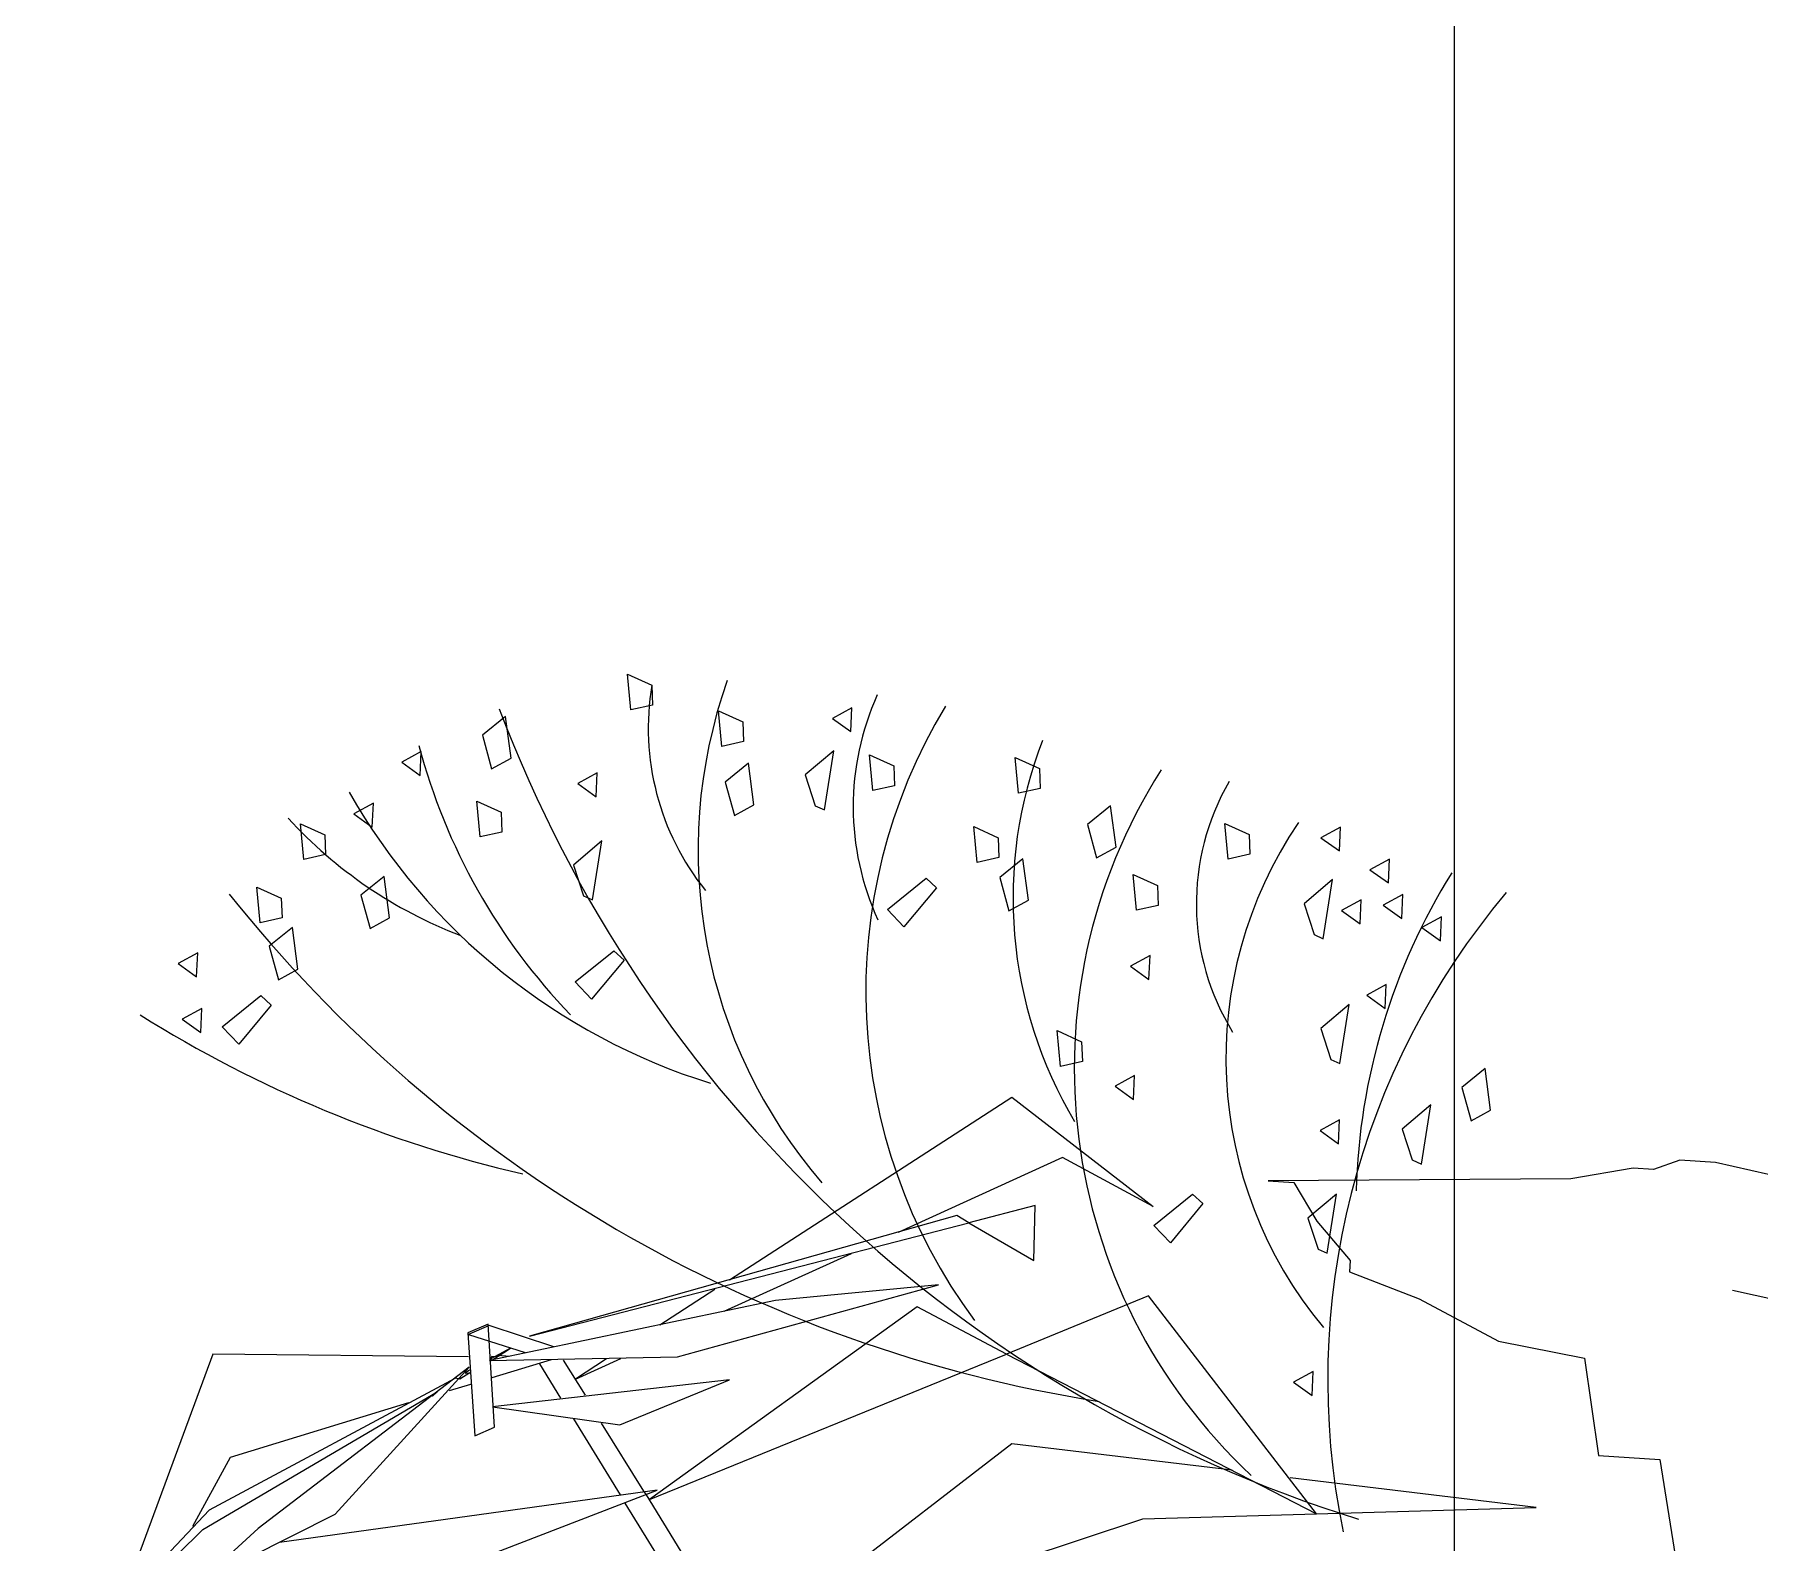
# Model space of a CAD drawing. Header units: millimetres. Extents: x 118878 to 201916, y 10986 to 20993.
# Drawn here: x 184385.6 to 184452, y 13926 to 13984.1 of the extents above; entities that cross this region are included whole.
import ezdxf

# ---------------------------------------------------------------- set-up
doc = ezdxf.new("R2010")
doc.units = ezdxf.units.MM
doc.header["$LTSCALE"] = 100
for name, color, linetype in [('3', 3, 'Continuous'), ('HA', 1, 'Continuous'), ('TREE', 83, 'Continuous')]:
    doc.layers.add(name, color=color, linetype=linetype)
doc.styles.add('1', font='romans.shx')
doc.dimstyles.new('100', dxfattribs={"dimtxt": 20, "dimasz": 10, "dimexe": 0, "dimexo": 0, "dimgap": 5, "dimtad": 0, "dimdec": 0, "dimzin": 0, "dimdsep": 46, "dimtxsty": '1', "dimblk": 'ARCHTICK', "dimcen": 0, "dimclrd": 8, "dimclre": 8, "dimclrt": 2, "dimadec": 0, "dimazin": 0, "dimtfac": 1, "dimtdec": 0, "dimtofl": 0, "dimtmove": 2, "dimatfit": 3, "dimldrblk": 'ARCHTICK', "dimfxl": 1, "dimtolj": 1, "dimtzin": 0, "dimarcsym": 0})

# ---------------------------------------------------------------- blocks, each defined once
blk = doc.blocks.new('A$C500044CD')
at = {"layer": 'TREE'}
for p, q in [((1.69256, 1.46813), (1.70378, 1.46386)), ((1.69507, 1.4522), (1.69256, 1.46813)), ((1.70378, 1.46386), (1.70468, 1.45497)), ((1.79412, 1.45947), (1.78567, 1.45413)), ((1.79431, 1.44871), (1.79412, 1.45947)), ((1.70468, 1.45497), (1.69507, 1.4522)), ((1.73441, 1.45436), (1.74563, 1.4501)), ((1.73692, 1.43844), (1.73441, 1.45436)), ((1.74563, 1.4501), (1.74653, 1.44121)), ((1.78567, 1.45413), (1.79431, 1.44871)), ((1.6391, 1.44568), (1.62923, 1.4366)), ((1.64276, 1.42718), (1.6391, 1.44568)), ((1.86873, 1.44181), (1.87995, 1.43755)), ((1.87124, 1.42589), (1.86873, 1.44181)), ((1.62923, 1.4366), (1.63432, 1.42183)), ((1.74653, 1.44121), (1.73692, 1.43844)), ((1.78718, 1.43967), (1.7751, 1.42802)), ((1.78467, 1.41292), (1.78718, 1.43967)), ((1.8034, 1.43884), (1.81462, 1.43458)), ((1.80591, 1.42292), (1.8034, 1.43884)), ((1.81462, 1.43458), (1.81552, 1.42568)), ((1.87995, 1.43755), (1.88085, 1.42866)), ((1.60227, 1.4276), (1.59382, 1.42225)), ((1.60246, 1.41683), (1.60227, 1.4276)), ((1.63432, 1.42183), (1.64276, 1.42718)), ((1.7493, 1.4316), (1.73943, 1.42252)), ((1.75297, 1.4131), (1.7493, 1.4316)), ((1.7751, 1.42802), (1.78049, 1.41451)), ((1.88085, 1.42866), (1.87124, 1.42589)), ((1.59382, 1.42225), (1.60246, 1.41683)), ((1.68184, 1.42302), (1.67339, 1.41768)), ((1.68203, 1.41226), (1.68184, 1.42302)), ((1.73943, 1.42252), (1.74452, 1.40776)), ((1.81552, 1.42568), (1.80591, 1.42292)), ((1.9129, 1.42289), (1.90303, 1.41381)), ((1.91656, 1.40439), (1.9129, 1.42289)), ((2.01659, 1.41984), (2.00814, 1.4145)), ((2.01678, 1.40908), (2.01659, 1.41984)), ((1.67339, 1.41768), (1.68203, 1.41226)), ((1.74452, 1.40776), (1.75297, 1.4131)), ((1.78049, 1.41451), (1.78467, 1.41292)), ((1.90303, 1.41381), (1.90812, 1.39905)), ((1.96461, 1.41821), (1.97583, 1.41395)), ((1.96712, 1.40229), (1.96461, 1.41821)), ((1.97583, 1.41395), (1.97673, 1.40505)), ((2.00814, 1.4145), (2.01678, 1.40908)), ((1.58227, 1.40312), (1.57382, 1.39778)), ((1.58246, 1.39236), (1.58227, 1.40312)), ((1.62864, 1.40689), (1.63985, 1.40262)), ((1.63114, 1.39096), (1.62864, 1.40689)), ((1.85472, 1.39368), (1.85221, 1.4096)), ((1.85221, 1.4096), (1.86343, 1.40534)), ((1.86343, 1.40534), (1.86433, 1.39644)), ((1.90812, 1.39905), (1.91656, 1.40439)), ((1.97673, 1.40505), (1.96712, 1.40229)), ((2.03948, 1.40687), (2.03103, 1.40153)), ((2.03967, 1.39611), (2.03948, 1.40687)), ((1.57382, 1.39778), (1.58246, 1.39236)), ((1.63985, 1.40262), (1.64075, 1.39373)), ((1.86433, 1.39644), (1.85472, 1.39368)), ((1.8751, 1.39663), (1.86523, 1.38755)), ((1.87877, 1.37813), (1.8751, 1.39663)), ((2.01454, 1.39605), (2.00246, 1.38439)), ((2.01203, 1.36929), (2.01454, 1.39605)), ((2.03103, 1.40153), (2.03967, 1.39611)), ((1.55015, 1.3918), (1.56137, 1.38754)), ((1.55266, 1.37588), (1.55015, 1.3918)), ((1.56137, 1.38754), (1.56227, 1.37865)), ((1.64075, 1.39373), (1.63114, 1.39096)), ((1.68586, 1.39264), (1.67378, 1.38099)), ((1.68334, 1.36589), (1.68586, 1.39264)), ((1.86523, 1.38755), (1.87032, 1.37279)), ((1.92494, 1.39266), (1.93616, 1.38839)), ((1.92745, 1.37673), (1.92494, 1.39266)), ((1.93616, 1.38839), (1.93706, 1.3795)), ((2.02793, 1.38774), (2.01948, 1.38239)), ((2.02812, 1.37697), (2.02793, 1.38774)), ((2.04644, 1.3914), (2.03799, 1.38605)), ((2.04662, 1.38063), (2.04644, 1.3914)), ((1.67378, 1.38099), (1.67916, 1.36748)), ((1.81576, 1.36999), (1.83221, 1.38513)), ((1.83711, 1.38113), (1.82369, 1.36271)), ((1.83221, 1.38513), (1.83711, 1.38113)), ((1.93706, 1.3795), (1.92745, 1.37673)), ((2.00246, 1.38439), (2.00785, 1.37088)), ((2.01948, 1.38239), (2.02812, 1.37697)), ((2.03799, 1.38605), (2.04662, 1.38063)), ((2.06442, 1.38242), (2.05597, 1.37708)), ((2.06461, 1.37166), (2.06442, 1.38242)), ((1.56227, 1.37865), (1.55266, 1.37588)), ((1.87032, 1.37279), (1.87877, 1.37813)), ((2.05597, 1.37708), (2.06461, 1.37166)), ((1.58916, 1.37057), (1.57929, 1.36149)), ((1.59283, 1.35207), (1.58916, 1.37057)), ((1.67916, 1.36748), (1.68334, 1.36589)), ((1.82369, 1.36271), (1.81576, 1.36999)), ((2.00785, 1.37088), (2.01203, 1.36929)), ((1.53247, 1.36217), (1.54369, 1.35791)), ((1.53498, 1.34625), (1.53247, 1.36217)), ((1.54369, 1.35791), (1.54459, 1.34901)), ((1.57929, 1.36149), (1.58438, 1.34673)), ((1.93486, 1.35681), (1.92641, 1.35147)), ((1.93505, 1.34605), (1.93486, 1.35681)), ((1.54459, 1.34901), (1.53498, 1.34625)), ((1.58438, 1.34673), (1.59283, 1.35207)), ((1.92641, 1.35147), (1.93505, 1.34605)), ((2.04158, 1.35047), (2.03314, 1.34513)), ((2.04177, 1.33971), (2.04158, 1.35047)), ((1.54949, 1.34501), (1.53962, 1.33593)), ((1.55316, 1.32651), (1.54949, 1.34501)), ((1.67778, 1.32862), (1.69423, 1.34375)), ((1.69423, 1.34375), (1.69913, 1.33975)), ((2.03314, 1.34513), (2.04177, 1.33971)), ((1.53962, 1.33593), (1.54471, 1.32117)), ((1.69913, 1.33975), (1.68571, 1.32133)), ((2.02555, 1.34054), (2.01347, 1.32889)), ((2.02304, 1.31379), (2.02555, 1.34054)), ((1.50776, 1.33093), (1.49931, 1.32559)), ((1.49931, 1.32559), (1.50795, 1.32017)), ((1.50795, 1.32017), (1.50776, 1.33093)), ((1.54471, 1.32117), (1.55316, 1.32651)), ((1.68571, 1.32133), (1.67778, 1.32862)), ((2.01347, 1.32889), (2.01886, 1.31538)), ((1.89538, 1.3205), (1.9066, 1.31623)), ((1.89789, 1.30457), (1.89538, 1.3205)), ((1.52081, 1.29846), (1.53726, 1.31359)), ((1.53726, 1.31359), (1.54216, 1.30959)), ((1.9066, 1.31623), (1.9075, 1.30734)), ((2.01886, 1.31538), (2.02304, 1.31379)), ((2.08826, 1.31563), (2.07839, 1.30655)), ((2.09193, 1.29713), (2.08826, 1.31563)), ((1.51117, 1.30612), (1.50272, 1.30078)), ((1.51136, 1.29535), (1.51117, 1.30612)), ((1.54216, 1.30959), (1.52874, 1.29117)), ((1.9075, 1.30734), (1.89789, 1.30457)), ((1.93136, 1.30255), (1.92291, 1.29721)), ((1.93155, 1.29178), (1.93136, 1.30255)), ((2.07839, 1.30655), (2.08348, 1.29179)), ((1.50272, 1.30078), (1.51136, 1.29535)), ((1.52874, 1.29117), (1.52081, 1.29846)), ((1.92291, 1.29721), (1.93155, 1.29178)), ((2.06494, 1.29778), (2.05286, 1.28613)), ((2.06242, 1.27103), (2.06494, 1.29778)), ((2.08348, 1.29179), (2.09193, 1.29713)), ((1.75545, 1.19943), (1.87696, 1.28939)), ((1.87696, 1.28939), (1.94331, 1.24436)), ((2.02448, 1.28855), (2.01603, 1.28321)), ((2.02466, 1.27779), (2.02448, 1.28855)), ((2.01603, 1.28321), (2.02466, 1.27779)), ((2.05286, 1.28613), (2.05825, 1.27262)), ((2.05825, 1.27262), (2.06242, 1.27103)), ((1.9014, 1.26373), (1.82975, 1.22551)), ((1.94331, 1.24436), (1.9014, 1.26373)), ((1.94427, 1.23591), (1.96072, 1.25105)), ((1.96072, 1.25105), (1.96562, 1.24705)), ((2.0252, 1.25515), (2.01312, 1.24349)), ((2.02269, 1.2284), (2.0252, 1.25515)), ((1.89039, 1.24142), (1.86116, 1.23178)), ((1.89139, 1.21674), (1.89039, 1.24142)), ((1.96562, 1.24705), (1.9522, 1.22862)), ((2.01312, 1.24349), (2.01851, 1.22998)), ((1.85558, 1.23475), (1.66743, 1.16853)), ((1.86116, 1.23178), (1.85558, 1.23475)), ((1.9522, 1.22862), (1.94427, 1.23591)), ((1.66743, 1.16853), (1.86116, 1.23178)), ((1.86116, 1.23178), (1.89139, 1.21674)), ((2.01851, 1.22998), (2.02269, 1.2284)), ((1.8093, 1.21454), (1.75383, 1.1851)), ((1.7344, 1.1634), (1.84933, 1.2032)), ((1.84933, 1.2032), (1.77665, 1.19144)), ((1.94378, 1.20411), (1.88187, 1.17405)), ((2.02536, 1.11113), (1.94378, 1.20411)), ((1.72547, 1.17725), (1.74924, 1.19488)), ((1.77665, 1.19144), (1.65022, 1.15653)), ((1.84033, 1.19272), (1.72585, 1.09872)), ((1.88187, 1.17405), (1.84033, 1.19272)), ((1.6486, 1.17279), (1.63971, 1.16821)), ((1.64897, 1.17208), (1.64007, 1.1675)), ((1.65432, 1.1267), (1.6486, 1.17279)), ((1.67857, 1.16437), (1.64897, 1.17208)), ((1.72585, 1.09872), (1.88187, 1.17405)), ((1.88187, 1.17405), (2.02536, 1.11113)), ((2.01979, 1.17486), (2.01134, 1.16952)), ((2.01998, 1.1641), (2.01979, 1.17486)), ((1.63971, 1.16821), (1.64579, 1.12231)), ((1.64007, 1.1675), (1.66591, 1.161)), ((1.65022, 1.15653), (1.7344, 1.1634)), ((1.65927, 1.16253), (1.65075, 1.15725)), ((1.65111, 1.15654), (1.65927, 1.16253)), ((2.01134, 1.16952), (2.01998, 1.1641)), ((1.64073, 1.15749), (1.52594, 1.15151)), ((1.65109, 1.15833), (1.65022, 1.15653)), ((1.65075, 1.15725), (1.65111, 1.15654)), ((1.65288, 1.15835), (1.65109, 1.15833)), ((1.65192, 1.14885), (1.67792, 1.15864)), ((1.65395, 1.1589), (1.65288, 1.15835)), ((1.65896, 1.15877), (1.65395, 1.1589)), ((1.67276, 1.15643), (1.68313, 1.14152)), ((1.6942, 1.14362), (1.68329, 1.1587)), ((1.68929, 1.15054), (1.70902, 1.16114)), ((1.70259, 1.16053), (1.68929, 1.15054)), ((1.52594, 1.15151), (1.49184, 1.0377)), ((1.63547, 1.14759), (1.52872, 1.08142)), ((1.64132, 1.15285), (1.55116, 1.07452)), ((1.58541, 1.08314), (1.64132, 1.15285)), ((1.63745, 1.14726), (1.63547, 1.14759)), ((1.6417, 1.15035), (1.63745, 1.14726)), ((1.64151, 1.1516), (1.63956, 1.15014)), ((1.63956, 1.15014), (1.6417, 1.15035)), ((1.7583, 1.15456), (1.65279, 1.1358)), ((1.71044, 1.13128), (1.7583, 1.15456)), ((1.5265, 1.07262), (1.62768, 1.14088)), ((1.62768, 1.14088), (1.62556, 1.13889)), ((1.63304, 1.14184), (1.64248, 1.14535)), ((1.53685, 1.10584), (1.61522, 1.13537)), ((1.62556, 1.13889), (1.62466, 1.13888)), ((1.65279, 1.1358), (1.71044, 1.13128)), ((1.6895, 1.13265), (1.71259, 1.1)), ((1.72312, 1.10227), (1.70221, 1.13155)), ((1.88681, 1.13386), (1.77204, 1.03342)), ((1.98634, 1.12839), (1.88681, 1.13386)), ((1.64579, 1.12231), (1.65432, 1.1267)), ((2.12364, 1.12032), (2.01248, 1.12655)), ((1.94762, 1.10397), (2.12364, 1.12032)), ((1.51619, 1.00524), (1.72902, 1.10305)), ((1.52183, 1.07382), (1.53685, 1.10584)), ((1.72902, 1.10305), (1.56125, 1.06891)), ((1.72439, 1.10067), (1.72312, 1.10227)), ((1.82625, 0.95605), (1.72439, 1.10067)), ((1.77204, 1.03342), (1.94762, 1.10397)), ((1.71496, 1.09627), (1.75752, 1.0363)), ((1.52872, 1.08142), (1.45568, 0.99345)), ((1.52624, 1.04865), (1.58541, 1.08314)), ((1.45568, 0.99345), (1.5265, 1.07262)), ((1.55116, 1.07452), (1.52624, 1.04865))]:
    blk.add_line(p, q, dxfattribs=at)
for points in [[(2.22645, 1.27488), (2.19429, 1.27999), (2.17821, 1.28006), (2.1667, 1.27511), (2.1575, 1.27514), (2.1299, 1.26859), (1.99427, 1.25913), (2.00576, 1.25909), (2.01719, 1.2424), (2.03321, 1.22569), (2.03319, 1.2207), (2.06533, 1.21059), (2.10203, 1.1938), (2.14108, 1.18866), (2.1501, 1.14535), (2.17768, 1.14524), (2.18898, 1.09526), (2.18887, 1.06863), (2.21637, 1.04689), (2.22552, 1.03686), (2.26454, 1.02506)], [(2.20556, 1.22336), (2.23772, 1.21824), (2.25608, 1.21318), (2.25607, 1.20985), (2.29271, 1.17641), (2.31322, 1.13139), (2.32236, 1.11804), (2.32688, 1.09805)]]:
    blk.add_lwpolyline(points, dxfattribs=at)
for centre, radius, start, end in [((1.95684, 1.40553), 0.2281, 164.06473, 224.51106), ((1.91938, 1.4228), 0.12211, 159.29683, 208.19913), ((1.81954, 1.45189), 0.11637, 174.09606, 222.40484), ((2.05567, 1.34818), 0.24773, 152.4426, 220.22286), ((2.06765, 1.39116), 0.19627, 162.49872, 214.42352), ((2.18893, 1.69941), 0.60694, 204.37024, 256.21832), ((2.15374, 1.31988), 0.25015, 151.21348, 230.61571), ((2.06396, 1.38826), 0.11003, 153.61201, 215.21137), ((1.86216, 1.51698), 0.27511, 198.39392, 227.61597), ((2.16008, 1.32473), 0.18865, 149.44547, 223.46097), ((1.80891, 1.56337), 0.28444, 213.25651, 256.28056), ((2.36541, 1.19281), 0.3395, 143.41408, 195.18417), ((2.31829, 1.26759), 0.28454, 151.6905, 182.10149), ((1.68561, 1.5403), 0.20328, 226.05545, 252.61585), ((1.9829, 1.77603), 0.62334, 222.08417, 264.63981), ((1.75108, 1.79327), 0.55968, 241.46916, 260.61208)]:
    blk.add_arc(centre, radius, start, end, dxfattribs=at)
blk = doc.blocks.new('_ArchTick')
at = {"color": 0, "linetype": 'ByBlock', "const_width": 0.15}
blk.add_lwpolyline([(-0.5, -0.5), (0.5, 0.5)], dxfattribs=at)

msp = doc.modelspace()

# ---------------------------------------------------------------- block references
at = {"layer": 'HA', "color": 1, "ltscale": 0.1, "xscale": 85.61280000539743, "yscale": 85.61280000539743, "zscale": 85.61280000539743, "rotation": 356.3768169863728}
msp.add_blockref('A$C500044CD', (184255.869, 13843.163), dxfattribs=at)

# ---------------------------------------------------------------- leaders
at = {"layer": '3'}
msp.add_leader([(184440.238, 13285.195), (184440.238, 14060.156), (184909.305, 14060.156)], dimstyle='100', override={"dimasz": 20}, dxfattribs=at)

doc.saveas('drawing.dxf')
